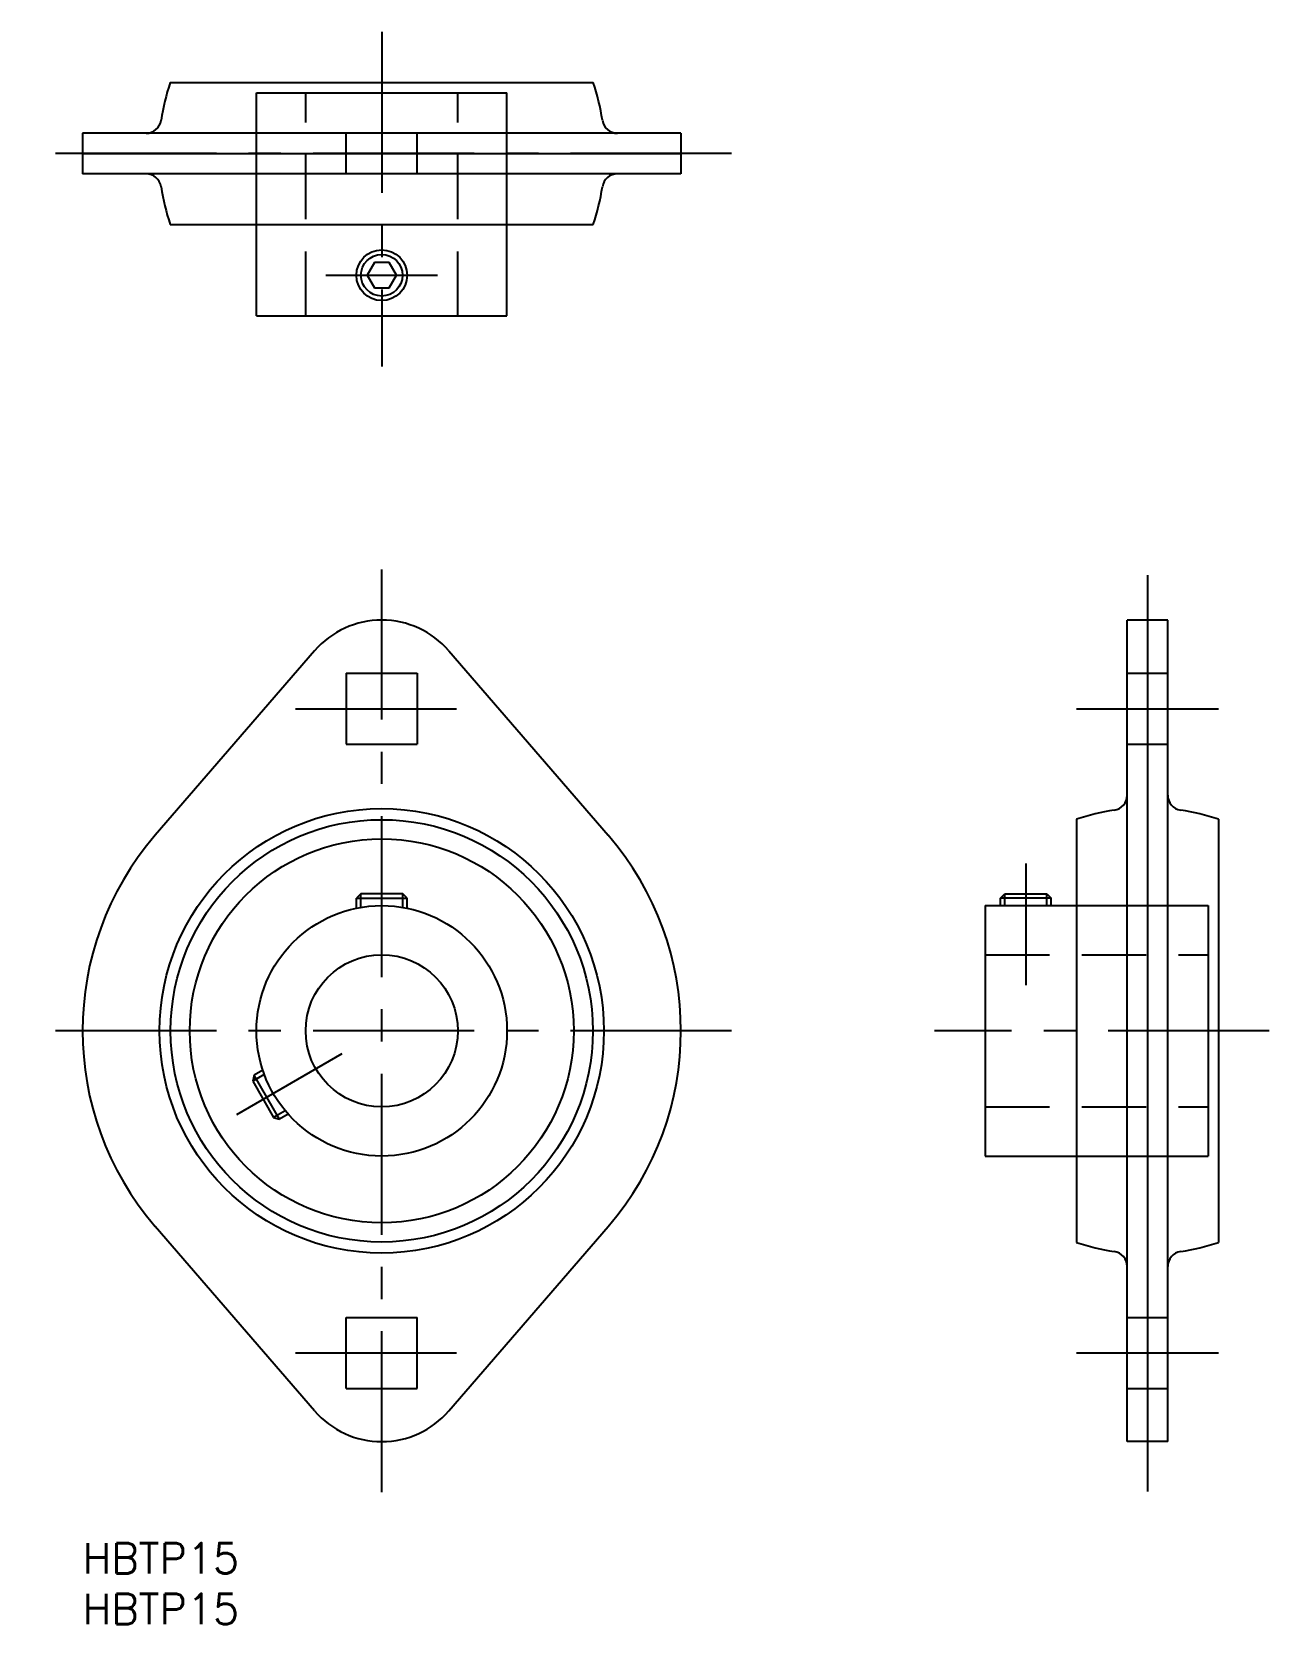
# Model space of a CAD drawing. Extents: x -5 to 117, y -8 to 149.
import ezdxf

# ---------------------------------------------------------------- set-up
doc = ezdxf.new("R2010")
doc.units = 0
doc.header["$LTSCALE"] = 0.5
doc.linetypes.add('CENTER', pattern=[50.8, 31.75, -6.35, 6.35, -6.35])
doc.linetypes.add('DASHED', pattern=[19.05, 12.7, -6.35])
for name, color, linetype in [('MSM_CENTER', 1, 'CENTER'), ('MSM_CONTINUOUS', 7, 'CONTINUOUS'), ('MSM_DASHED', 4, 'DASHED'), ('MSM_NARROW', 5, 'CONTINUOUS'), ('MSM_PART_NUMBER', 7, 'CONTINUOUS')]:
    doc.layers.add(name, color=color, linetype=linetype)
doc.styles.get("Standard").update_dxf_attribs({"font": 'txt.shx', "height": 3, "bigfont": 'bigfont.shx'})

# ---------------------------------------------------------------- blocks, each defined once
blk = doc.blocks.new('*U2')
at = {"layer": 'MSM_PART_NUMBER'}
blk.add_text('HBTP15', height=3, dxfattribs=at).set_placement((0, -3))
blk = doc.blocks.new('*U3')
at = {"layer": 'MSM_PART_NUMBER'}
blk.add_text('HBTP15', height=3, dxfattribs=at).set_placement((0, -8))

msp = doc.modelspace()

# ---------------------------------------------------------------- linework, layer by layer
at = {"layer": 'MSM_CENTER'}
for p, q in [((29.5, 149), (29.5, 116)), ((64, 137), (-5, 137)), ((24, 125), (35, 125)), ((29.5, 5), (29.5, 96)), ((105, 95.42), (105, 5.09)), ((21, 82.25), (38, 82.25)), ((98, 82.25), (112, 82.25)), ((93, 67), (93, 55)), ((64, 50.5), (-5, 50.5)), ((117, 50.5), (84, 50.5)), ((15.21, 42.25), (25.6, 48.25)), ((21, 18.75), (38, 18.75)), ((98, 18.75), (112, 18.75))]:
    msp.add_line(p, q, dxfattribs=at)
at = {"layer": 'MSM_CONTINUOUS'}
for p, q in [((8.64, 144), (50.36, 144)), ((17.15, 143), (41.85, 143)), ((17.15, 121), (17.15, 143)), ((41.85, 121), (41.85, 143)), ((59, 139), (0, 139)), ((0, 139), (0, 135)), ((59, 139), (59, 135)), ((0, 137), (59, 137)), ((59, 135), (0, 135)), ((8.64, 130), (50.36, 130)), ((28.78, 126.25), (28.06, 125)), ((30.22, 126.25), (28.78, 126.25)), ((30.94, 125), (30.22, 126.25)), ((28.06, 125), (28.78, 123.75)), ((30.22, 123.75), (30.94, 125)), ((28.78, 123.75), (30.22, 123.75)), ((17.15, 121), (41.85, 121)), ((103, 10), (103, 91)), ((107, 91), (103, 91)), ((105, 91), (105, 10)), ((107, 10), (107, 91)), ((22.88, 87.97), (7.17, 69.78)), ((36.12, 87.97), (51.83, 69.78)), ((26, 85.75), (26, 78.75)), ((26, 85.75), (33, 85.75)), ((33, 85.75), (33, 78.75)), ((26, 78.75), (33, 78.75)), ((98, 71.36), (98, 29.64)), ((112, 71.36), (112, 29.64)), ((27.43, 64), (27, 63.57)), ((27, 62.59), (27, 63.57)), ((27, 63.57), (32, 63.57)), ((31.57, 64), (27.43, 64)), ((32, 63.57), (31.57, 64)), ((32, 62.59), (32, 63.57)), ((89, 62.85), (111, 62.85)), ((89, 62.85), (89, 38.15)), ((90.5, 63.57), (90.93, 64)), ((90.5, 62.85), (90.5, 63.57)), ((95.5, 63.57), (90.5, 63.57)), ((90.93, 64), (95.07, 64)), ((95.07, 64), (95.5, 63.57)), ((95.5, 62.85), (95.5, 63.57)), ((111, 62.85), (111, 38.15)), ((16.93, 46.13), (16.78, 45.54)), ((16.78, 45.54), (18.84, 41.96)), ((17.78, 46.62), (16.93, 46.13)), ((19.43, 41.8), (16.93, 46.13)), ((18.84, 41.96), (19.43, 41.8)), ((20.28, 42.29), (19.43, 41.8)), ((89, 38.15), (111, 38.15)), ((22.88, 13.03), (7.17, 31.22)), ((36.12, 13.03), (51.83, 31.22)), ((26, 15.25), (26, 22.25)), ((26, 22.25), (33, 22.25)), ((33, 15.25), (33, 22.25)), ((26, 15.25), (33, 15.25)), ((107, 10), (103, 10))]:
    msp.add_line(p, q, dxfattribs=at)
for centre, radius in [((29.5, 125), 2.5), ((29.5, 125), 2.05), ((29.5, 50.5), 21.91), ((29.5, 50.5), 20.82), ((29.5, 50.5), 18.93), ((29.5, 50.5), 12.35), ((29.5, 50.5), 7.5)]:
    msp.add_circle(centre, radius, dxfattribs=at)
for centre, radius, start, end in [((29.5, 137), 22, 161.447, 171.4347), ((29.5, 137), 22, 8.5653, 18.553), ((6.26, 140.5), 1.5, 270, 351.4347), ((52.74, 140.5), 1.5, 188.5653, 270), ((6.26, 133.5), 1.5, 8.5653, 90), ((29.5, 137), 22, 188.5653, 198.553), ((29.5, 137), 22, 341.447, 351.4347), ((52.74, 133.5), 1.5, 90, 171.4347), ((29.5, 82.25), 8.75, 40.8093, 139.1907), ((105, 50.5), 22, 98.5653, 108.553), ((101.5, 73.74), 1.5, 278.5653, 0), ((108.5, 73.74), 1.5, 180, 261.4347), ((105, 50.5), 22, 71.447, 81.4347), ((29.5, 50.5), 29.5, 139.1907, 220.8093), ((29.5, 50.5), 29.5, 319.1907, 40.8093), ((105, 50.5), 22, 251.447, 261.4347), ((101.5, 27.26), 1.5, 0, 81.4347), ((108.5, 27.26), 1.5, 98.5653, 180), ((105, 50.5), 22, 278.5653, 288.553), ((29.5, 18.75), 8.75, 220.8093, 319.1907)]:
    msp.add_arc(centre, radius, start, end, dxfattribs=at)
at = {"layer": 'MSM_DASHED'}
for p, q in [((22, 121), (22, 143)), ((37, 121), (37, 143)), ((26, 135), (26, 139)), ((33, 135), (33, 139)), ((103, 85.75), (107, 85.75)), ((103, 78.75), (107, 78.75)), ((89, 58), (111, 58)), ((89, 43), (111, 43)), ((103, 22.25), (107, 22.25)), ((103, 15.25), (107, 15.25))]:
    msp.add_line(p, q, dxfattribs=at)
at = {"layer": 'MSM_NARROW'}
for p, q in [((27.43, 62.68), (27.43, 64)), ((31.57, 62.68), (31.57, 64)), ((90.93, 62.85), (90.93, 64)), ((95.07, 62.85), (95.07, 64)), ((17.92, 46.2), (16.78, 45.54)), ((19.99, 42.62), (18.84, 41.96))]:
    msp.add_line(p, q, dxfattribs=at)

# ---------------------------------------------------------------- block references
at = {"layer": 'MSM_CONTINUOUS'}
for name in ['*U2', '*U3']:
    msp.add_blockref(name, (0, 0), dxfattribs=at)

doc.saveas('drawing.dxf')
